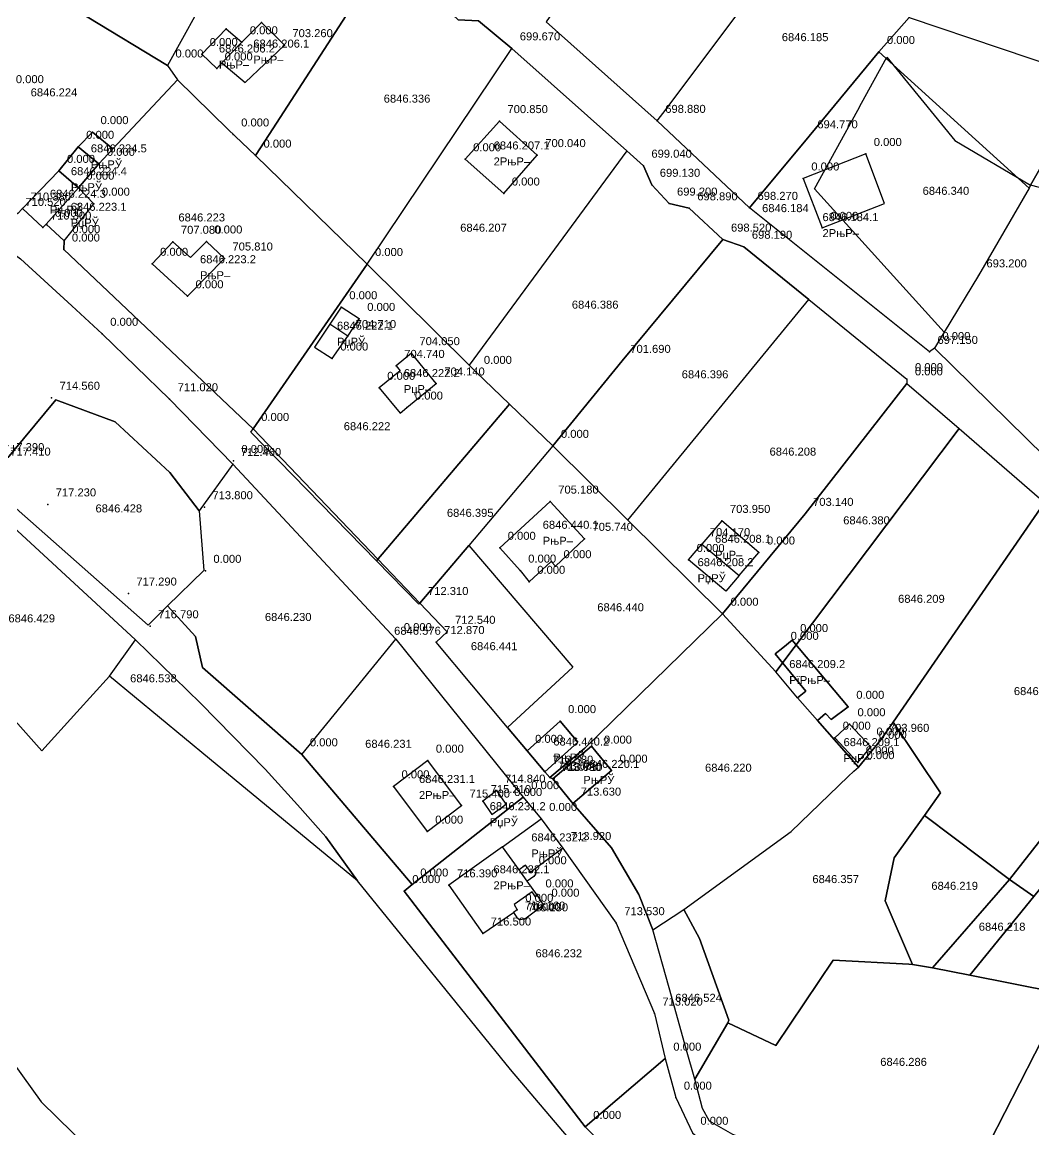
# Model space of a CAD drawing. Header units: metres. Extents: x 8504925 to 8509157, y 4588840 to 4591954.
# Drawn here: x 8507137 to 8507263.4, y 4589470.7 to 4589609.1 of the extents above; entities that cross this region are included whole.
import ezdxf

# ---------------------------------------------------------------- set-up
doc = ezdxf.new("R2010")
doc.units = ezdxf.units.M
for name, color, linetype in [('cad13', 30, 'Continuous'), ('cad140', 7, 'Continuous'), ('cad141', 7, 'Continuous'), ('cad144', 7, 'Continuous'), ('cad145', 7, 'Continuous'), ('cad146', 7, 'Continuous'), ('cad176', 7, 'Continuous'), ('cad22', 7, 'Continuous'), ('cad_cont_1', 30, 'Continuous'), ('cad_cont_2', 7, 'Continuous'), ('cad_cont_3', 7, 'Continuous'), ('points', 1, 'Continuous'), ('texts', 7, 'Continuous')]:
    doc.layers.add(name, color=color, linetype=linetype)
doc.styles.get("Standard").update_dxf_attribs({"font": 'arial.ttf'})

msp = doc.modelspace()

# ---------------------------------------------------------------- linework, layer by layer
at = {"layer": 'cad13'}
for points in [[(8507161.94, 4589604.05), (8507164.84, 4589601.6), (8507169.74, 4589606.27), (8507166.87, 4589609.1), (8507164.42, 4589606.63)], [(8507161.94, 4589604.05), (8507161.28, 4589603.36), (8507159.41, 4589605.16), (8507162.47, 4589608.29), (8507164.42, 4589606.63)], [(8507164.42, 4589606.63), (8507161.94, 4589604.05)], [(8507197.15, 4589587.73), (8507201.33, 4589592.53), (8507196.61, 4589596.78), (8507192.32, 4589592.01), (8507197.15, 4589587.73)], [(8507148.31, 4589593.31), (8507145.77, 4589595.4), (8507143.98, 4589593.57)], [(8507143.98, 4589593.57), (8507141.58, 4589590.56)], [(8507146.57, 4589591.44), (8507143.98, 4589593.57)], [(8507234.57, 4589589.61), (8507236.94, 4589583.44), (8507244.73, 4589586.5), (8507242.37, 4589592.67), (8507234.57, 4589589.61)], [(8507141.58, 4589590.56), (8507137.02, 4589585.85)], [(8507144, 4589588.46), (8507141.58, 4589590.56)], [(8507142.24, 4589581.8), (8507145.94, 4589586.46), (8507144, 4589588.46)], [(8507158.02, 4589579.75), (8507155.81, 4589581.7), (8507153.21, 4589578.95), (8507157.64, 4589574.89), (8507162.25, 4589579.61), (8507159.99, 4589581.74), (8507158.02, 4589579.75)], [(8507175.72, 4589567.11), (8507177.65, 4589569.92), (8507179.09, 4589572.06), (8507176.85, 4589573.52), (8507175.43, 4589571.4), (8507173.52, 4589568.55), (8507175.72, 4589567.11)], [(8507184.19, 4589560.28), (8507185.05, 4589560.98), (8507188.72, 4589563.99), (8507185.61, 4589567.78), (8507183.71, 4589566.19), (8507184.21, 4589565.58), (8507181.59, 4589563.45), (8507184.19, 4589560.28)], [(8507203.61, 4589541.16), (8507207.23, 4589544.58), (8507202.95, 4589549.23), (8507196.64, 4589543.46), (8507199.2, 4589540.61), (8507200.33, 4589539.21), (8507203.07, 4589541.73), (8507203.61, 4589541.16)], [(8507226.56, 4589539.99), (8507229.03, 4589542.87), (8507224.4, 4589546.82), (8507221.89, 4589543.91)], [(8507226.56, 4589539.99), (8507224.88, 4589538.04), (8507220.24, 4589541.94), (8507221.89, 4589543.91)], [(8507221.89, 4589543.91), (8507226.56, 4589539.99)], [(8507236.32, 4589521.89), (8507237.35, 4589522.76), (8507238.05, 4589521.99), (8507240.19, 4589523.59), (8507233.17, 4589531.93), (8507231.99, 4589530.96), (8507231.06, 4589530.2), (8507234.88, 4589525.54), (8507233.84, 4589524.69)], [(8507202.28, 4589515.48), (8507206.4, 4589519.19), (8507204.18, 4589521.8), (8507200.06, 4589518.09)], [(8507241.37, 4589516.64), (8507242.99, 4589518.59), (8507240.34, 4589521.41), (8507238.49, 4589519.73), (8507241.37, 4589516.64)], [(8507205.76, 4589511.49), (8507210.62, 4589515.61), (8507208.66, 4589517.99), (8507208.12, 4589518.65), (8507203.26, 4589514.58)], [(8507187.58, 4589507.99), (8507191.87, 4589511.25), (8507187.66, 4589516.86), (8507183.37, 4589513.65), (8507187.58, 4589507.99)], [(8507195.66, 4589510.14), (8507197.45, 4589511.44), (8507196.3, 4589513.11), (8507194.51, 4589511.81), (8507195.66, 4589510.14)], [(8507196.98, 4589506.09), (8507201.82, 4589509.57)], [(8507196.98, 4589506.09), (8507190.3, 4589501.28), (8507194.52, 4589495.26), (8507198.35, 4589497.88), (8507198.78, 4589497.25), (8507199.13, 4589497.03), (8507199.76, 4589497.11), (8507202.1, 4589498.86), (8507201.36, 4589500.02), (8507200.08, 4589501.8)], [(8507200.08, 4589501.8), (8507199.05, 4589503.23), (8507196.98, 4589506.09)], [(8507204.53, 4589505.94), (8507201.07, 4589503.33), (8507201.15, 4589503.04), (8507201.11, 4589502.68), (8507200.9, 4589502.39), (8507200.08, 4589501.8)]]:
    msp.add_lwpolyline(points, dxfattribs=at)
at = {"layer": 'cad140'}
for points in [[(8507155.13, 4589603.73), (8507135.05, 4589615.93)], [(8507160.61, 4589613.58), (8507155.13, 4589603.73)], [(8507137.02, 4589585.85), (8507136.38, 4589585.18), (8507122.2, 4589595.81)], [(8507166.13, 4589592.47), (8507162.72, 4589595.72)], [(8507167.84, 4589595.12), (8507166.13, 4589592.47)], [(8507171.92, 4589517.65), (8507183.66, 4589532.05)], [(8507183.66, 4589532.05), (8507199.58, 4589512.3)], [(8507197.63, 4589521), (8507188.7, 4589531.68)], [(8507200.06, 4589518.09), (8507197.63, 4589521)], [(8507199.58, 4589512.3), (8507201.82, 4589509.57)], [(8507204.53, 4589505.94), (8507211.2, 4589496.55), (8507215.96, 4589485.25), (8507217.33, 4589479.62)], [(8507207.32, 4589471.09), (8507184.72, 4589500.56), (8507185.72, 4589501.38)]]:
    msp.add_lwpolyline(points, dxfattribs=at)
at = {"layer": 'cad141'}
msp.add_lwpolyline([(8507216.32, 4589596.81), (8507217.428, 4589598.281)], dxfattribs=at)
at = {"layer": 'cad144'}
for points in [[(8507216.32, 4589596.81), (8507202.44, 4589609.19)], [(8507198.15, 4589605.87), (8507212.51, 4589593.07)], [(8507227.85, 4589585.94), (8507235.32, 4589594.88), (8507244.02, 4589605.42)], [(8507244.02, 4589605.42), (8507262.8, 4589588.42)], [(8507227.85, 4589585.94), (8507216.32, 4589596.81)], [(8507212.51, 4589593.07), (8507214.59, 4589591.21), (8507215.64, 4589588.82), (8507217.79, 4589586.47), (8507220.32, 4589585.88), (8507224.53, 4589581.97)], [(8507250.95, 4589568.42), (8507250.33, 4589567.94), (8507227.85, 4589585.94)], [(8507165.84, 4589558.31), (8507142.19, 4589580.73), (8507142.24, 4589581.8)], [(8507224.53, 4589581.97), (8507227.14, 4589581.08), (8507235.276, 4589574.472)], [(8507235.276, 4589574.472), (8507247.52, 4589564.54), (8507247.51, 4589564.01)], [(8507143.169, 4589573.694), (8507146.98, 4589570.2), (8507155.4, 4589562.02), (8507163.29, 4589553.93)], [(8507268.62, 4589553.42), (8507266.01, 4589555.4), (8507264.76, 4589554.86), (8507250.95, 4589568.42)], [(8507247.51, 4589564.01), (8507254.03, 4589558.36)], [(8507181.43, 4589542.04), (8507165.84, 4589558.31)], [(8507254.03, 4589558.36), (8507264.68, 4589549.13)], [(8507186.68, 4589536.56), (8507181.43, 4589542.04)], [(8507188.7, 4589531.68), (8507190.06, 4589532.96), (8507186.68, 4589536.56)], [(8507241.47, 4589516.05), (8507244.26, 4589519.46)], [(8507185.72, 4589501.38), (8507171.92, 4589517.65)], [(8507202.28, 4589515.48), (8507202.9, 4589514.74)], [(8507202.9, 4589514.74), (8507203.26, 4589514.58)], [(8507217.33, 4589479.62), (8507218.64, 4589474.75), (8507220.71, 4589470.36), (8507224.49, 4589467.08)], [(8507221.92, 4589456.56), (8507207.32, 4589471.09)]]:
    msp.add_lwpolyline(points, dxfattribs=at)
at = {"layer": 'cad145'}
for points in [[(8507217.428, 4589598.281), (8507226.12, 4589609.9), (8507239.75, 4589628.03)], [(8507167.84, 4589595.12), (8507182.48, 4589617.79)], [(8507180.06, 4589578.92), (8507198.15, 4589605.87)], [(8507155.13, 4589603.73), (8507156.38, 4589601.95)], [(8507156.38, 4589601.95), (8507148.31, 4589593.31)], [(8507156.38, 4589601.95), (8507162.72, 4589595.72)], [(8507270.54, 4589602.07), (8507262.97, 4589588.77)], [(8507166.13, 4589592.47), (8507180.06, 4589578.92)], [(8507262.8, 4589588.42), (8507256.45, 4589577.5), (8507252.164, 4589570.423)], [(8507262.97, 4589588.77), (8507262.8, 4589588.42)], [(8507224.53, 4589581.97), (8507211.95, 4589566.82), (8507203.29, 4589556.2)], [(8507180.06, 4589578.92), (8507165.84, 4589558.31)], [(8507180.06, 4589578.92), (8507192.82, 4589566.27)], [(8507252.164, 4589570.423), (8507250.95, 4589568.42)], [(8507192.82, 4589566.27), (8507193.66, 4589565.44), (8507197.88, 4589561.39)], [(8507224.48, 4589535.22), (8507234.79, 4589547.7), (8507247.51, 4589564.01)], [(8507197.88, 4589561.39), (8507203.29, 4589556.2)], [(8507203.29, 4589556.2), (8507192.77, 4589543.76)], [(8507203.29, 4589556.2), (8507212.666, 4589546.918)], [(8507245.78, 4589521.66), (8507264.68, 4589549.13)], [(8507212.666, 4589546.918), (8507224.48, 4589535.22)], [(8507192.77, 4589543.76), (8507186.68, 4589536.56)], [(8507224.48, 4589535.22), (8507207.28, 4589518.44), (8507202.9, 4589514.74)], [(8507231.15, 4589527.95), (8507224.48, 4589535.22)], [(8507233.84, 4589524.69), (8507231.15, 4589527.95)], [(8507236.32, 4589521.89), (8507241.47, 4589516.05)], [(8507244.26, 4589519.46), (8507245.78, 4589521.66)], [(8507185.72, 4589501.38), (8507199.58, 4589512.3)]]:
    msp.add_lwpolyline(points, dxfattribs=at)
at = {"layer": 'cad146'}
for points in [[(8507182.48, 4589617.79), (8507186.34, 4589615.19), (8507190.13, 4589610.68), (8507191.44, 4589609.45), (8507193.99, 4589609.31), (8507198.15, 4589605.87)], [(8507247.81, 4589609.71), (8507244.02, 4589605.42)], [(8507252.164, 4589570.423), (8507235.96, 4589588.33), (8507241.36, 4589598.14), (8507241.85, 4589599.03), (8507245.02, 4589604.79), (8507253.51, 4589594.36), (8507262.97, 4589588.77)], [(8507146.57, 4589591.44), (8507148.31, 4589593.31)], [(8507212.51, 4589593.07), (8507192.82, 4589566.27)], [(8507144, 4589588.46), (8507146.57, 4589591.44)], [(8507144, 4589588.46), (8507139.957, 4589583.915)], [(8507288.02, 4589582.22), (8507262.97, 4589588.77)], [(8507128.703, 4589585.429), (8507136.78, 4589579.55), (8507143.169, 4589573.694)], [(8507139.957, 4589583.915), (8507139.57, 4589583.48), (8507137.02, 4589585.85)], [(8507139.957, 4589583.915), (8507142.24, 4589581.8)], [(8507212.666, 4589546.918), (8507235.276, 4589574.472)], [(8507159.092, 4589548.07), (8507155.438, 4589552.886), (8507148.577, 4589559.188), (8507141.198, 4589561.938), (8507134.519, 4589553.895)], [(8507181.253, 4589541.832), (8507197.88, 4589561.39)], [(8507181.253, 4589541.832), (8507165.556, 4589557.898), (8507165.84, 4589558.31)], [(8507254.03, 4589558.36), (8507231.15, 4589527.95)], [(8507163.29, 4589553.93), (8507159.092, 4589548.07)], [(8507163.29, 4589553.93), (8507183.66, 4589532.05)], [(8507155.13, 4589536.191), (8507152.706, 4589533.806), (8507132.606, 4589551.549)], [(8507151.15, 4589531.95), (8507131.42, 4589550.1)], [(8507159.092, 4589548.07), (8507159.656, 4589540.636), (8507155.13, 4589536.191)], [(8507192.77, 4589543.76), (8507205.77, 4589528.53), (8507197.63, 4589521)], [(8507186.68, 4589536.56), (8507186.551, 4589536.407), (8507181.253, 4589541.832)], [(8507287.55, 4589536.75), (8507260.32, 4589502.02)], [(8507171.92, 4589517.65), (8507159.52, 4589528.51), (8507158.62, 4589532.37), (8507155.13, 4589536.191)], [(8507147.9, 4589527.424), (8507151.15, 4589531.95)], [(8507151.15, 4589531.95), (8507159.27, 4589524.06), (8507167.35, 4589515.81), (8507171.37, 4589511.32), (8507174.9, 4589507.32), (8507178.861, 4589501.838)], [(8507302.02, 4589521.37), (8507298, 4589525.9), (8507289.53, 4589532.17), (8507263.35, 4589499.89)], [(8507236.32, 4589521.89), (8507233.84, 4589524.69)], [(8507249.69, 4589510.01), (8507251.69, 4589512.83), (8507245.78, 4589521.66)], [(8507202.28, 4589515.48), (8507200.06, 4589518.09)], [(8507219.66, 4589498.26), (8507233.05, 4589508), (8507240.18, 4589514.88), (8507240.88, 4589515.56), (8507241.47, 4589516.05)], [(8507205.76, 4589511.49), (8507203.26, 4589514.58)], [(8507215.78, 4589495.7), (8507214.02, 4589500.14), (8507210.62, 4589505.95), (8507205.76, 4589511.49)], [(8507201.82, 4589509.57), (8507204.53, 4589505.94)], [(8507248.22, 4589491.37), (8507244.78, 4589499.36), (8507245.92, 4589504.72), (8507249.69, 4589510.01)], [(8507260.32, 4589502.02), (8507249.69, 4589510.01)], [(8507250.71, 4589490.96), (8507260.32, 4589502.02)], [(8507263.35, 4589499.89), (8507260.32, 4589502.02)], [(8507255.36, 4589490.05), (8507263.35, 4589499.89)], [(8507215.78, 4589495.7), (8507219.66, 4589498.26)], [(8507225.13, 4589484.11), (8507225.26, 4589484.45), (8507221.6, 4589494.65), (8507219.66, 4589498.26)], [(8507221.02, 4589477.06), (8507219.99, 4589480.67), (8507217.8, 4589488.48), (8507215.78, 4589495.7)], [(8507225.13, 4589484.11), (8507231.15, 4589481.28), (8507238.28, 4589491.92), (8507247.77, 4589491.44), (8507248.22, 4589491.37)], [(8507250.71, 4589490.96), (8507248.22, 4589491.37)], [(8507255.36, 4589490.05), (8507250.71, 4589490.96)], [(8507267.28, 4589487.66), (8507266.06, 4589487.94), (8507255.36, 4589490.05)], [(8507256.01, 4589465.56), (8507267.23, 4589487.56), (8507267.28, 4589487.66)], [(8507221.02, 4589477.06), (8507225.13, 4589484.11)], [(8507217.33, 4589479.62), (8507207.32, 4589471.09)], [(8507256.01, 4589465.56), (8507247.8, 4589468.82), (8507243.55, 4589469.62), (8507237.82, 4589469.63), (8507232.67, 4589469.15), (8507226.96, 4589469.67), (8507225.75, 4589470.15), (8507222.84, 4589471.82), (8507221.98, 4589473.39), (8507221.02, 4589477.06)]]:
    msp.add_lwpolyline(points, dxfattribs=at)
at = {"layer": 'cad176'}
for points in [[(8507247.81, 4589609.71), (8507270.54, 4589602.07)], [(8507147.9, 4589527.424), (8507143.795, 4589522.909), (8507139.424, 4589518.104), (8507124.479, 4589534.885), (8507122.221, 4589532.627), (8507119.37, 4589535.66)], [(8507085.541, 4589531.072), (8507093.283, 4589533.205), (8507126.502, 4589492.096), (8507139.369, 4589474.213), (8507169.049, 4589445.143), (8507184.143, 4589430.361), (8507203.033, 4589419.963), (8507228.455, 4589415.283)], [(8507178.861, 4589501.838), (8507160.385, 4589517.104), (8507147.9, 4589527.424)], [(8507207.791, 4589466.713), (8507205.932, 4589468.885), (8507197.979, 4589478.268), (8507178.861, 4589501.838)]]:
    msp.add_lwpolyline(points, dxfattribs=at)
at = {"layer": 'cad22'}
for points in [[(8507177.65, 4589569.92), (8507175.43, 4589571.4)], [(8507201.07, 4589503.33), (8507200.51, 4589502.91), (8507199.86, 4589503.81), (8507199.05, 4589503.23)], [(8507201.36, 4589500.02), (8507201.12, 4589499.85), (8507200.69, 4589500.46), (8507198.44, 4589498.88), (8507198.84, 4589498.22), (8507198.35, 4589497.88)]]:
    msp.add_lwpolyline(points, dxfattribs=at)
at = {"layer": 'cad_cont_1'}
for points in [[(8507164.42, 4589606.63), (8507161.94, 4589604.05), (8507161.94, 4589604.05), (8507164.84, 4589601.6), (8507169.74, 4589606.27), (8507166.87, 4589609.1), (8507164.42, 4589606.63)], [(8507164.42, 4589606.63), (8507161.94, 4589604.05), (8507161.94, 4589604.05), (8507161.28, 4589603.36), (8507159.41, 4589605.16), (8507162.47, 4589608.29), (8507164.42, 4589606.63)], [(8507197.15, 4589587.73), (8507201.33, 4589592.53), (8507196.61, 4589596.78), (8507192.32, 4589592.01), (8507197.15, 4589587.73)], [(8507146.57, 4589591.44), (8507143.98, 4589593.57), (8507143.98, 4589593.57), (8507145.77, 4589595.4), (8507148.31, 4589593.31), (8507148.31, 4589593.31), (8507146.57, 4589591.44)], [(8507144, 4589588.46), (8507141.58, 4589590.56), (8507141.58, 4589590.56), (8507143.98, 4589593.57), (8507143.98, 4589593.57), (8507146.57, 4589591.44), (8507146.57, 4589591.44), (8507144, 4589588.46)], [(8507234.57, 4589589.61), (8507236.94, 4589583.44), (8507244.73, 4589586.5), (8507242.37, 4589592.67), (8507234.57, 4589589.61)], [(8507139.957, 4589583.915), (8507139.57, 4589583.48), (8507137.02, 4589585.85), (8507137.02, 4589585.85), (8507141.58, 4589590.56), (8507141.58, 4589590.56), (8507144, 4589588.46), (8507144, 4589588.46), (8507139.957, 4589583.915)], [(8507144, 4589588.46), (8507139.957, 4589583.915), (8507139.957, 4589583.915), (8507142.24, 4589581.8), (8507142.24, 4589581.8), (8507145.94, 4589586.46), (8507144, 4589588.46)], [(8507158.02, 4589579.75), (8507155.81, 4589581.7), (8507153.21, 4589578.95), (8507157.64, 4589574.89), (8507162.25, 4589579.61), (8507159.99, 4589581.74), (8507158.02, 4589579.75)], [(8507175.72, 4589567.11), (8507177.65, 4589569.92), (8507179.09, 4589572.06), (8507176.85, 4589573.52), (8507175.43, 4589571.4), (8507173.52, 4589568.55), (8507175.72, 4589567.11)], [(8507184.19, 4589560.28), (8507185.05, 4589560.98), (8507188.72, 4589563.99), (8507185.61, 4589567.78), (8507183.71, 4589566.19), (8507184.21, 4589565.58), (8507181.59, 4589563.45), (8507184.19, 4589560.28)], [(8507203.61, 4589541.16), (8507207.23, 4589544.58), (8507202.95, 4589549.23), (8507196.64, 4589543.46), (8507199.2, 4589540.61), (8507200.33, 4589539.21), (8507203.07, 4589541.73), (8507203.61, 4589541.16)], [(8507221.89, 4589543.91), (8507226.56, 4589539.99), (8507226.56, 4589539.99), (8507229.03, 4589542.87), (8507224.4, 4589546.82), (8507221.89, 4589543.91)], [(8507221.89, 4589543.91), (8507226.56, 4589539.99), (8507226.56, 4589539.99), (8507224.88, 4589538.04), (8507220.24, 4589541.94), (8507221.89, 4589543.91)], [(8507236.32, 4589521.89), (8507233.84, 4589524.69), (8507233.84, 4589524.69), (8507234.88, 4589525.54), (8507231.06, 4589530.2), (8507231.99, 4589530.96), (8507233.17, 4589531.93), (8507240.19, 4589523.59), (8507238.05, 4589521.99), (8507237.35, 4589522.76), (8507236.32, 4589521.89)], [(8507202.28, 4589515.48), (8507200.06, 4589518.09), (8507200.06, 4589518.09), (8507204.18, 4589521.8), (8507206.4, 4589519.19), (8507202.28, 4589515.48)], [(8507241.37, 4589516.64), (8507242.99, 4589518.59), (8507240.34, 4589521.41), (8507238.49, 4589519.73), (8507241.37, 4589516.64)], [(8507205.76, 4589511.49), (8507203.26, 4589514.58), (8507203.26, 4589514.58), (8507208.12, 4589518.65), (8507208.66, 4589517.99), (8507210.62, 4589515.61), (8507205.76, 4589511.49)], [(8507187.58, 4589507.99), (8507191.87, 4589511.25), (8507187.66, 4589516.86), (8507183.37, 4589513.65), (8507187.58, 4589507.99)], [(8507195.66, 4589510.14), (8507197.45, 4589511.44), (8507196.3, 4589513.11), (8507194.51, 4589511.81), (8507195.66, 4589510.14)], [(8507200.08, 4589501.8), (8507199.05, 4589503.23), (8507196.98, 4589506.09), (8507196.98, 4589506.09), (8507201.82, 4589509.57), (8507201.82, 4589509.57), (8507204.53, 4589505.94), (8507204.53, 4589505.94), (8507201.07, 4589503.33), (8507201.15, 4589503.04), (8507201.11, 4589502.68), (8507200.9, 4589502.39), (8507200.08, 4589501.8)], [(8507200.08, 4589501.8), (8507199.05, 4589503.23), (8507196.98, 4589506.09), (8507196.98, 4589506.09), (8507190.3, 4589501.28), (8507194.52, 4589495.26), (8507198.35, 4589497.88), (8507198.78, 4589497.25), (8507199.13, 4589497.03), (8507199.76, 4589497.11), (8507202.1, 4589498.86), (8507201.36, 4589500.02), (8507200.08, 4589501.8)]]:
    msp.add_lwpolyline(points, dxfattribs=at)
at = {"layer": 'cad_cont_2'}
for points in [[(8507226.11, 4589643.21), (8507202.44, 4589609.19), (8507202.44, 4589609.19), (8507216.32, 4589596.81), (8507216.32, 4589596.81), (8507217.428, 4589598.281), (8507217.428, 4589598.281), (8507226.12, 4589609.9), (8507239.75, 4589628.03), (8507239.75, 4589628.03), (8507226.11, 4589643.21)], [(8507123.73, 4589622.04), (8507131.65, 4589627.63), (8507147.47, 4589638.68), (8507147.47, 4589638.68), (8507152.53, 4589634.66), (8507152.53, 4589634.66), (8507157.63, 4589630.4), (8507168.7, 4589626.08), (8507168.7, 4589626.08), (8507160.61, 4589613.58), (8507160.61, 4589613.58), (8507155.13, 4589603.73), (8507155.13, 4589603.73), (8507135.05, 4589615.93), (8507135.05, 4589615.93), (8507127.2, 4589620.21), (8507127.2, 4589620.21), (8507123.73, 4589622.04)], [(8507216.32, 4589596.81), (8507217.428, 4589598.281), (8507217.428, 4589598.281), (8507226.12, 4589609.9), (8507239.75, 4589628.03), (8507239.75, 4589628.03), (8507245.57, 4589616.54), (8507247.81, 4589609.71), (8507247.81, 4589609.71), (8507244.02, 4589605.42), (8507244.02, 4589605.42), (8507235.32, 4589594.88), (8507227.85, 4589585.94), (8507227.85, 4589585.94), (8507216.32, 4589596.81)], [(8507160.61, 4589613.58), (8507155.13, 4589603.73), (8507155.13, 4589603.73), (8507156.38, 4589601.95), (8507156.38, 4589601.95), (8507162.72, 4589595.72), (8507162.72, 4589595.72), (8507166.13, 4589592.47), (8507166.13, 4589592.47), (8507167.84, 4589595.12), (8507167.84, 4589595.12), (8507182.48, 4589617.79), (8507182.48, 4589617.79), (8507168.7, 4589626.08), (8507168.7, 4589626.08), (8507160.61, 4589613.58)], [(8507167.84, 4589595.12), (8507166.13, 4589592.47), (8507166.13, 4589592.47), (8507180.06, 4589578.92), (8507180.06, 4589578.92), (8507198.15, 4589605.87), (8507198.15, 4589605.87), (8507193.99, 4589609.31), (8507191.44, 4589609.45), (8507190.13, 4589610.68), (8507186.34, 4589615.19), (8507182.48, 4589617.79), (8507182.48, 4589617.79), (8507167.84, 4589595.12)], [(8507135.05, 4589615.93), (8507155.13, 4589603.73), (8507155.13, 4589603.73), (8507156.38, 4589601.95), (8507156.38, 4589601.95), (8507148.31, 4589593.31), (8507148.31, 4589593.31), (8507146.57, 4589591.44), (8507146.57, 4589591.44), (8507144, 4589588.46), (8507144, 4589588.46), (8507139.957, 4589583.915), (8507139.957, 4589583.915), (8507139.57, 4589583.48), (8507137.02, 4589585.85), (8507137.02, 4589585.85), (8507136.38, 4589585.18)], [(8507193.99, 4589609.31), (8507198.15, 4589605.87), (8507198.15, 4589605.87), (8507212.51, 4589593.07), (8507212.51, 4589593.07), (8507214.59, 4589591.21), (8507215.64, 4589588.82), (8507217.79, 4589586.47), (8507220.32, 4589585.88), (8507224.53, 4589581.97), (8507224.53, 4589581.97), (8507227.14, 4589581.08), (8507235.276, 4589574.472), (8507235.276, 4589574.472), (8507247.52, 4589564.54), (8507247.51, 4589564.01), (8507247.51, 4589564.01), (8507254.03, 4589558.36), (8507254.03, 4589558.36), (8507264.68, 4589549.13)], [(8507328.16, 4589520.54), (8507309.87, 4589522.62), (8507309.87, 4589522.62), (8507308.891, 4589523.581), (8507308.891, 4589523.581), (8507297.2, 4589535.06), (8507295.75, 4589537.87), (8507295.75, 4589537.87), (8507277.69, 4589548.71), (8507277.69, 4589548.71), (8507268.62, 4589553.42), (8507268.62, 4589553.42), (8507266.01, 4589555.4), (8507264.76, 4589554.86), (8507250.95, 4589568.42), (8507250.95, 4589568.42), (8507250.33, 4589567.94), (8507227.85, 4589585.94), (8507227.85, 4589585.94), (8507216.32, 4589596.81), (8507216.32, 4589596.81), (8507202.44, 4589609.19)], [(8507227.85, 4589585.94), (8507235.32, 4589594.88), (8507244.02, 4589605.42), (8507244.02, 4589605.42), (8507247.81, 4589609.71), (8507247.81, 4589609.71), (8507270.54, 4589602.07), (8507270.54, 4589602.07), (8507262.97, 4589588.77), (8507262.97, 4589588.77), (8507262.8, 4589588.42), (8507262.8, 4589588.42), (8507256.45, 4589577.5), (8507252.164, 4589570.423), (8507252.164, 4589570.423), (8507250.95, 4589568.42), (8507250.95, 4589568.42), (8507250.33, 4589567.94), (8507227.85, 4589585.94)], [(8507180.06, 4589578.92), (8507198.15, 4589605.87), (8507198.15, 4589605.87), (8507212.51, 4589593.07), (8507212.51, 4589593.07), (8507192.82, 4589566.27), (8507192.82, 4589566.27), (8507180.06, 4589578.92)], [(8507262.8, 4589588.42), (8507256.45, 4589577.5), (8507252.164, 4589570.423), (8507252.164, 4589570.423), (8507235.96, 4589588.33), (8507241.36, 4589598.14), (8507241.85, 4589599.03), (8507245.02, 4589604.79), (8507253.51, 4589594.36), (8507262.97, 4589588.77), (8507262.97, 4589588.77), (8507262.8, 4589588.42)], [(8507288.02, 4589582.22), (8507262.97, 4589588.77), (8507262.97, 4589588.77), (8507270.54, 4589602.07), (8507270.54, 4589602.07), (8507275.73, 4589604.15), (8507297.1, 4589596.85), (8507297.1, 4589596.85), (8507288.02, 4589582.22)], [(8507144, 4589588.46), (8507139.957, 4589583.915), (8507139.957, 4589583.915), (8507142.24, 4589581.8), (8507142.24, 4589581.8), (8507142.19, 4589580.73), (8507165.84, 4589558.31), (8507165.84, 4589558.31), (8507180.06, 4589578.92), (8507180.06, 4589578.92), (8507166.13, 4589592.47), (8507166.13, 4589592.47), (8507162.72, 4589595.72), (8507162.72, 4589595.72), (8507156.38, 4589601.95), (8507156.38, 4589601.95), (8507148.31, 4589593.31), (8507148.31, 4589593.31), (8507146.57, 4589591.44), (8507146.57, 4589591.44), (8507144, 4589588.46)], [(8507212.51, 4589593.07), (8507192.82, 4589566.27), (8507192.82, 4589566.27), (8507193.66, 4589565.44), (8507197.88, 4589561.39), (8507197.88, 4589561.39), (8507203.29, 4589556.2), (8507203.29, 4589556.2), (8507211.95, 4589566.82), (8507224.53, 4589581.97), (8507224.53, 4589581.97), (8507220.32, 4589585.88), (8507217.79, 4589586.47), (8507215.64, 4589588.82), (8507214.59, 4589591.21), (8507212.51, 4589593.07)], [(8507252.164, 4589570.423), (8507250.95, 4589568.42), (8507250.95, 4589568.42), (8507264.76, 4589554.86), (8507266.01, 4589555.4), (8507268.62, 4589553.42), (8507268.62, 4589553.42), (8507284.69, 4589573.09), (8507287.4, 4589581.02), (8507287.4, 4589581.02), (8507288.02, 4589582.22), (8507288.02, 4589582.22), (8507262.97, 4589588.77), (8507262.97, 4589588.77), (8507262.8, 4589588.42), (8507262.8, 4589588.42), (8507256.45, 4589577.5), (8507252.164, 4589570.423)], [(8507225.75, 4589470.15), (8507222.84, 4589471.82), (8507221.98, 4589473.39), (8507221.02, 4589477.06), (8507221.02, 4589477.06), (8507219.99, 4589480.67), (8507217.8, 4589488.48), (8507215.78, 4589495.7), (8507215.78, 4589495.7), (8507214.02, 4589500.14), (8507210.62, 4589505.95), (8507205.76, 4589511.49), (8507205.76, 4589511.49), (8507203.26, 4589514.58), (8507203.26, 4589514.58), (8507202.9, 4589514.74), (8507202.9, 4589514.74), (8507202.28, 4589515.48), (8507202.28, 4589515.48), (8507200.06, 4589518.09), (8507200.06, 4589518.09), (8507197.63, 4589521), (8507197.63, 4589521), (8507188.7, 4589531.68), (8507188.7, 4589531.68), (8507190.06, 4589532.96), (8507186.68, 4589536.56), (8507186.68, 4589536.56), (8507186.551, 4589536.407), (8507181.253, 4589541.832), (8507181.253, 4589541.832), (8507165.556, 4589557.898), (8507165.84, 4589558.31), (8507165.84, 4589558.31), (8507142.19, 4589580.73), (8507142.24, 4589581.8), (8507142.24, 4589581.8), (8507139.957, 4589583.915), (8507139.957, 4589583.915), (8507139.57, 4589583.48), (8507137.02, 4589585.85), (8507137.02, 4589585.85), (8507136.38, 4589585.18)], [(8507224.53, 4589581.97), (8507211.95, 4589566.82), (8507203.29, 4589556.2), (8507203.29, 4589556.2), (8507212.666, 4589546.918), (8507212.666, 4589546.918), (8507235.276, 4589574.472), (8507235.276, 4589574.472), (8507227.14, 4589581.08), (8507224.53, 4589581.97)], [(8507136.78, 4589579.55), (8507143.169, 4589573.694), (8507143.169, 4589573.694), (8507146.98, 4589570.2), (8507155.4, 4589562.02), (8507163.29, 4589553.93), (8507163.29, 4589553.93), (8507159.092, 4589548.07), (8507159.092, 4589548.07), (8507155.438, 4589552.886), (8507148.577, 4589559.188), (8507141.198, 4589561.938), (8507134.519, 4589553.895)], [(8507136.78, 4589579.55), (8507143.169, 4589573.694), (8507143.169, 4589573.694), (8507146.98, 4589570.2), (8507155.4, 4589562.02), (8507163.29, 4589553.93), (8507163.29, 4589553.93), (8507183.66, 4589532.05), (8507183.66, 4589532.05), (8507199.58, 4589512.3), (8507199.58, 4589512.3), (8507201.82, 4589509.57), (8507201.82, 4589509.57), (8507204.53, 4589505.94), (8507204.53, 4589505.94), (8507211.2, 4589496.55), (8507215.96, 4589485.25), (8507217.33, 4589479.62), (8507217.33, 4589479.62), (8507218.64, 4589474.75), (8507220.71, 4589470.36)], [(8507181.253, 4589541.832), (8507165.556, 4589557.898), (8507165.84, 4589558.31), (8507165.84, 4589558.31), (8507180.06, 4589578.92), (8507180.06, 4589578.92), (8507192.82, 4589566.27), (8507192.82, 4589566.27), (8507193.66, 4589565.44), (8507197.88, 4589561.39), (8507197.88, 4589561.39), (8507181.253, 4589541.832)], [(8507212.666, 4589546.918), (8507235.276, 4589574.472), (8507235.276, 4589574.472), (8507247.52, 4589564.54), (8507247.51, 4589564.01), (8507247.51, 4589564.01), (8507234.79, 4589547.7), (8507224.48, 4589535.22), (8507224.48, 4589535.22), (8507212.666, 4589546.918)], [(8507224.48, 4589535.22), (8507234.79, 4589547.7), (8507247.51, 4589564.01), (8507247.51, 4589564.01), (8507254.03, 4589558.36), (8507254.03, 4589558.36), (8507231.15, 4589527.95), (8507231.15, 4589527.95), (8507224.48, 4589535.22)], [(8507155.13, 4589536.191), (8507152.706, 4589533.806), (8507132.606, 4589551.549), (8507132.606, 4589551.549), (8507134.047, 4589553.331), (8507134.519, 4589553.895), (8507134.519, 4589553.895), (8507141.198, 4589561.938), (8507148.577, 4589559.188), (8507155.438, 4589552.886), (8507159.092, 4589548.07), (8507159.092, 4589548.07), (8507159.656, 4589540.636), (8507155.13, 4589536.191)], [(8507181.253, 4589541.832), (8507197.88, 4589561.39), (8507197.88, 4589561.39), (8507203.29, 4589556.2), (8507203.29, 4589556.2), (8507192.77, 4589543.76), (8507192.77, 4589543.76), (8507186.68, 4589536.56), (8507186.68, 4589536.56), (8507186.551, 4589536.407), (8507181.253, 4589541.832)], [(8507233.84, 4589524.69), (8507231.15, 4589527.95), (8507231.15, 4589527.95), (8507254.03, 4589558.36), (8507254.03, 4589558.36), (8507264.68, 4589549.13), (8507264.68, 4589549.13), (8507245.78, 4589521.66), (8507245.78, 4589521.66), (8507244.26, 4589519.46), (8507244.26, 4589519.46), (8507241.47, 4589516.05), (8507241.47, 4589516.05), (8507236.32, 4589521.89), (8507236.32, 4589521.89), (8507233.84, 4589524.69)], [(8507192.77, 4589543.76), (8507205.77, 4589528.53), (8507197.63, 4589521), (8507197.63, 4589521), (8507200.06, 4589518.09), (8507200.06, 4589518.09), (8507202.28, 4589515.48), (8507202.28, 4589515.48), (8507202.9, 4589514.74), (8507202.9, 4589514.74), (8507207.28, 4589518.44), (8507224.48, 4589535.22), (8507224.48, 4589535.22), (8507212.666, 4589546.918), (8507212.666, 4589546.918), (8507203.29, 4589556.2), (8507203.29, 4589556.2), (8507192.77, 4589543.76)], [(8507159.092, 4589548.07), (8507159.656, 4589540.636), (8507155.13, 4589536.191), (8507155.13, 4589536.191), (8507158.62, 4589532.37), (8507159.52, 4589528.51), (8507171.92, 4589517.65), (8507171.92, 4589517.65), (8507183.66, 4589532.05), (8507183.66, 4589532.05), (8507163.29, 4589553.93), (8507163.29, 4589553.93), (8507159.092, 4589548.07)], [(8507132.606, 4589551.549), (8507152.706, 4589533.806), (8507155.13, 4589536.191), (8507155.13, 4589536.191), (8507158.62, 4589532.37), (8507159.52, 4589528.51), (8507171.92, 4589517.65), (8507171.92, 4589517.65), (8507185.72, 4589501.38), (8507185.72, 4589501.38), (8507184.72, 4589500.56), (8507207.32, 4589471.09), (8507207.32, 4589471.09), (8507221.92, 4589456.56)], [(8507131.42, 4589550.1), (8507124.77, 4589542.15), (8507119.37, 4589535.66), (8507119.37, 4589535.66), (8507122.221, 4589532.627), (8507124.479, 4589534.885), (8507139.424, 4589518.104), (8507143.795, 4589522.909), (8507147.9, 4589527.424), (8507147.9, 4589527.424), (8507151.15, 4589531.95), (8507151.15, 4589531.95), (8507131.42, 4589550.1)], [(8507151.15, 4589531.95), (8507131.42, 4589550.1)], [(8507245.78, 4589521.66), (8507264.68, 4589549.13), (8507264.68, 4589549.13), (8507287.55, 4589536.75), (8507287.55, 4589536.75), (8507260.32, 4589502.02), (8507260.32, 4589502.02), (8507249.69, 4589510.01), (8507249.69, 4589510.01), (8507251.69, 4589512.83), (8507245.78, 4589521.66)], [(8507188.7, 4589531.68), (8507190.06, 4589532.96), (8507186.68, 4589536.56), (8507186.68, 4589536.56), (8507192.77, 4589543.76), (8507192.77, 4589543.76), (8507205.77, 4589528.53), (8507197.63, 4589521), (8507197.63, 4589521), (8507188.7, 4589531.68)], [(8507263.35, 4589499.89), (8507260.32, 4589502.02), (8507260.32, 4589502.02), (8507287.55, 4589536.75), (8507287.55, 4589536.75), (8507296.57, 4589530.71), (8507302.02, 4589521.37), (8507302.02, 4589521.37), (8507298, 4589525.9), (8507289.53, 4589532.17), (8507263.35, 4589499.89)], [(8507202.9, 4589514.74), (8507203.26, 4589514.58), (8507203.26, 4589514.58), (8507205.76, 4589511.49), (8507205.76, 4589511.49), (8507210.62, 4589505.95), (8507214.02, 4589500.14), (8507215.78, 4589495.7), (8507215.78, 4589495.7), (8507219.66, 4589498.26), (8507219.66, 4589498.26), (8507233.05, 4589508), (8507240.18, 4589514.88), (8507240.88, 4589515.56), (8507241.47, 4589516.05), (8507241.47, 4589516.05), (8507236.32, 4589521.89), (8507236.32, 4589521.89), (8507233.84, 4589524.69), (8507233.84, 4589524.69), (8507231.15, 4589527.95), (8507231.15, 4589527.95), (8507224.48, 4589535.22), (8507224.48, 4589535.22), (8507207.28, 4589518.44), (8507202.9, 4589514.74)], [(8507147.9, 4589527.424), (8507151.15, 4589531.95), (8507151.15, 4589531.95), (8507159.27, 4589524.06), (8507167.35, 4589515.81), (8507171.37, 4589511.32), (8507174.9, 4589507.32), (8507178.861, 4589501.838), (8507178.861, 4589501.838), (8507160.385, 4589517.104), (8507147.9, 4589527.424)], [(8507205.932, 4589468.885), (8507197.979, 4589478.268), (8507178.861, 4589501.838), (8507178.861, 4589501.838), (8507174.9, 4589507.32), (8507171.37, 4589511.32), (8507167.35, 4589515.81), (8507159.27, 4589524.06), (8507151.15, 4589531.95)], [(8507171.92, 4589517.65), (8507183.66, 4589532.05), (8507183.66, 4589532.05), (8507199.58, 4589512.3), (8507199.58, 4589512.3), (8507185.72, 4589501.38), (8507185.72, 4589501.38), (8507171.92, 4589517.65)], [(8507255.36, 4589490.05), (8507263.35, 4589499.89), (8507263.35, 4589499.89), (8507289.53, 4589532.17), (8507298, 4589525.9), (8507302.02, 4589521.37), (8507302.02, 4589521.37), (8507302.54, 4589520.52), (8507302.54, 4589520.52), (8507299.515, 4589511.352), (8507299.515, 4589511.352), (8507295.152, 4589505.402), (8507281.33, 4589486.55), (8507281.33, 4589486.55), (8507286.64, 4589483.28), (8507286.64, 4589483.28), (8507283.52, 4589480.93), (8507283.52, 4589480.93), (8507267.86, 4589487.55), (8507267.28, 4589487.66), (8507267.28, 4589487.66), (8507266.06, 4589487.94), (8507255.36, 4589490.05)], [(8507225.13, 4589484.11), (8507225.26, 4589484.45), (8507221.6, 4589494.65), (8507219.66, 4589498.26), (8507219.66, 4589498.26), (8507233.05, 4589508), (8507240.18, 4589514.88), (8507240.88, 4589515.56), (8507241.47, 4589516.05), (8507241.47, 4589516.05), (8507244.26, 4589519.46), (8507244.26, 4589519.46), (8507245.78, 4589521.66), (8507245.78, 4589521.66), (8507251.69, 4589512.83), (8507249.69, 4589510.01), (8507249.69, 4589510.01), (8507245.92, 4589504.72), (8507244.78, 4589499.36), (8507248.22, 4589491.37), (8507248.22, 4589491.37), (8507247.77, 4589491.44), (8507238.28, 4589491.92), (8507231.15, 4589481.28), (8507225.13, 4589484.11)], [(8507207.32, 4589471.09), (8507184.72, 4589500.56), (8507185.72, 4589501.38), (8507185.72, 4589501.38), (8507199.58, 4589512.3), (8507199.58, 4589512.3), (8507201.82, 4589509.57), (8507201.82, 4589509.57), (8507204.53, 4589505.94), (8507204.53, 4589505.94), (8507211.2, 4589496.55), (8507215.96, 4589485.25), (8507217.33, 4589479.62), (8507217.33, 4589479.62), (8507207.32, 4589471.09)], [(8507248.22, 4589491.37), (8507244.78, 4589499.36), (8507245.92, 4589504.72), (8507249.69, 4589510.01), (8507249.69, 4589510.01), (8507260.32, 4589502.02), (8507260.32, 4589502.02), (8507250.71, 4589490.96), (8507250.71, 4589490.96), (8507248.22, 4589491.37)], [(8507250.71, 4589490.96), (8507260.32, 4589502.02), (8507260.32, 4589502.02), (8507263.35, 4589499.89), (8507263.35, 4589499.89), (8507255.36, 4589490.05), (8507255.36, 4589490.05), (8507250.71, 4589490.96)], [(8507215.78, 4589495.7), (8507219.66, 4589498.26), (8507219.66, 4589498.26), (8507221.6, 4589494.65), (8507225.26, 4589484.45), (8507225.13, 4589484.11), (8507225.13, 4589484.11), (8507221.02, 4589477.06), (8507221.02, 4589477.06), (8507219.99, 4589480.67), (8507217.8, 4589488.48), (8507215.78, 4589495.7)], [(8507126.502, 4589492.096), (8507139.369, 4589474.213), (8507169.049, 4589445.143)], [(8507221.02, 4589477.06), (8507225.13, 4589484.11), (8507225.13, 4589484.11), (8507231.15, 4589481.28), (8507238.28, 4589491.92), (8507247.77, 4589491.44), (8507248.22, 4589491.37), (8507248.22, 4589491.37), (8507250.71, 4589490.96), (8507250.71, 4589490.96), (8507255.36, 4589490.05), (8507255.36, 4589490.05), (8507266.06, 4589487.94), (8507267.28, 4589487.66), (8507267.28, 4589487.66), (8507267.23, 4589487.56), (8507256.01, 4589465.56)], [(8507256.01, 4589465.56), (8507267.23, 4589487.56), (8507267.28, 4589487.66), (8507267.28, 4589487.66), (8507267.86, 4589487.55), (8507283.52, 4589480.93), (8507283.52, 4589480.93), (8507287.6, 4589475.5), (8507285.14, 4589472.62), (8507294.01, 4589461.52), (8507294.01, 4589461.52), (8507293.74, 4589461.35), (8507275.57, 4589449.53), (8507275.57, 4589449.53), (8507271.27, 4589455.39), (8507263.1, 4589461.41), (8507256.01, 4589465.56)], [(8507221.92, 4589456.56), (8507207.32, 4589471.09), (8507207.32, 4589471.09), (8507217.33, 4589479.62), (8507217.33, 4589479.62), (8507218.64, 4589474.75), (8507220.71, 4589470.36), (8507224.49, 4589467.08), (8507224.49, 4589467.08), (8507227.34, 4589465.35), (8507227.34, 4589465.35), (8507226.81, 4589464.33), (8507226.81, 4589464.33), (8507222.99, 4589457.03), (8507222.99, 4589457.03), (8507221.92, 4589456.56)], [(8507225.75, 4589470.15), (8507222.84, 4589471.82), (8507221.98, 4589473.39), (8507221.02, 4589477.06)]]:
    msp.add_lwpolyline(points, dxfattribs=at)
at = {"layer": 'cad_cont_3'}
for points in [[(8507247.81, 4589609.71), (8507270.54, 4589602.07), (8507270.54, 4589602.07), (8507275.73, 4589604.15), (8507297.1, 4589596.85), (8507297.1, 4589596.85), (8507321.89, 4589592.83), (8507333.19, 4589592.03)], [(8507126.502, 4589492.096), (8507139.369, 4589474.213), (8507169.049, 4589445.143), (8507184.143, 4589430.361), (8507203.033, 4589419.963), (8507228.455, 4589415.283), (8507228.455, 4589415.283), (8507226.504, 4589417.944), (8507226.504, 4589417.944), (8507197.51, 4589457.486), (8507202.619, 4589461.611), (8507205.588, 4589464.54), (8507207.791, 4589466.713), (8507207.791, 4589466.713), (8507205.932, 4589468.885), (8507197.979, 4589478.268), (8507178.861, 4589501.838), (8507178.861, 4589501.838), (8507160.385, 4589517.104), (8507147.9, 4589527.424), (8507147.9, 4589527.424), (8507143.795, 4589522.909), (8507139.424, 4589518.104), (8507124.479, 4589534.885)]]:
    msp.add_lwpolyline(points, dxfattribs=at)
at = {"layer": 'points'}
for p in [(8507166.87, 4589609.1), (8507162.47, 4589608.29), (8507164.42, 4589606.63), (8507169.74, 4589606.27), (8507198.15, 4589605.87), (8507159.41, 4589605.16), (8507244.02, 4589605.42), (8507155.13, 4589603.73), (8507161.28, 4589603.36), (8507196.61, 4589596.78), (8507216.32, 4589596.81), (8507145.77, 4589595.4), (8507163.34, 4589595.11), (8507235.32, 4589594.88), (8507143.98, 4589593.57), (8507166.13, 4589592.47), (8507192.32, 4589592.01), (8507201.33, 4589592.53), (8507242.37, 4589592.67), (8507141.58, 4589590.56), (8507146.57, 4589591.44), (8507214.59, 4589591.21), (8507234.57, 4589589.61), (8507144, 4589588.46), (8507215.64, 4589588.82), (8507262.8, 4589588.42), (8507145.94, 4589586.46), (8507197.15, 4589587.73), (8507217.79, 4589586.47), (8507137.02, 4589585.85), (8507220.32, 4589585.88), (8507227.85, 4589585.94), (8507140.06, 4589583.82), (8507139.57, 4589583.48), (8507236.94, 4589583.44), (8507142.24, 4589581.8), (8507155.81, 4589581.7), (8507159.99, 4589581.74), (8507224.53, 4589581.97), (8507227.14, 4589581.08), (8507142.19, 4589580.73), (8507162.25, 4589579.61), (8507153.21, 4589578.95), (8507180.06, 4589578.92), (8507256.45, 4589577.5), (8507157.64, 4589574.89), (8507176.85, 4589573.52), (8507179.09, 4589572.06), (8507146.98, 4589570.2), (8507177.65, 4589569.92), (8507250.95, 4589568.42), (8507175.72, 4589567.11), (8507185.61, 4589567.78), (8507250.33, 4589567.94), (8507183.71, 4589566.19), (8507211.95, 4589566.82), (8507193.66, 4589565.44), (8507247.52, 4589564.54), (8507181.59, 4589563.45), (8507188.72, 4589563.99), (8507247.51, 4589564.01), (8507140.65, 4589562.21), (8507155.4, 4589562.02), (8507185.05, 4589560.98), (8507165.84, 4589558.31), (8507203.29, 4589556.2), (8507163.29, 4589553.93), (8507163.37, 4589554.31), (8507202.95, 4589549.23), (8507140.17, 4589548.88), (8507159.75, 4589548.53), (8507234.79, 4589547.7), (8507224.4, 4589546.82), (8507207.23, 4589544.58), (8507221.89, 4589543.91), (8507196.64, 4589543.46), (8507229.03, 4589542.87), (8507203.61, 4589541.16), (8507220.24, 4589541.94), (8507159.87, 4589540.58), (8507199.2, 4589540.61), (8507200.33, 4589539.21), (8507150.25, 4589537.74), (8507186.68, 4589536.56), (8507224.48, 4589535.22), (8507152.98, 4589533.65), (8507190.06, 4589532.96), (8507183.66, 4589532.05), (8507188.7, 4589531.68), (8507233.17, 4589531.93), (8507231.99, 4589530.96), (8507240.19, 4589523.59), (8507204.18, 4589521.8), (8507240.34, 4589521.41), (8507238.49, 4589519.73), (8507242.71, 4589519), (8507242.99, 4589518.59), (8507244.26, 4589519.46), (8507171.92, 4589517.65), (8507200.06, 4589518.09), (8507208.66, 4589517.99), (8507187.66, 4589516.86), (8507241.37, 4589516.64), (8507241.47, 4589516.05), (8507202.28, 4589515.48), (8507202.9, 4589514.74), (8507203.26, 4589514.58), (8507203.43, 4589514.58), (8507210.62, 4589515.61), (8507183.37, 4589513.65), (8507196.3, 4589513.11), (8507194.51, 4589511.81), (8507199.58, 4589512.3), (8507191.87, 4589511.25), (8507197.45, 4589511.44), (8507205.76, 4589511.49), (8507201.82, 4589509.57), (8507187.58, 4589507.99), (8507204.53, 4589505.94), (8507200.51, 4589502.91), (8507185.72, 4589501.38), (8507190.3, 4589501.28), (8507184.72, 4589500.56), (8507201.36, 4589500.02), (8507198.84, 4589498.22), (8507202.1, 4589498.86), (8507198.78, 4589497.25), (8507199.13, 4589497.03), (8507199.76, 4589497.11), (8507211.2, 4589496.55), (8507194.52, 4589495.26), (8507215.96, 4589485.25), (8507217.33, 4589479.62), (8507218.64, 4589474.75), (8507207.32, 4589471.09)]:
    msp.add_point(p, dxfattribs=at)

# ---------------------------------------------------------------- texts
at = {"layer": 'cad_cont_1'}
for s, p in [('6846.206.2', (8507161.558, 4589605.353)), ('6846.206.1', (8507165.852, 4589605.967)), ('6846.224.5', (8507145.556, 4589592.872)), ('6846.207.1', (8507195.88, 4589593.238)), ('6846.224.4', (8507143.066, 4589590.022)), ('6846.224.3', (8507140.44, 4589587.2)), ('6846.223.1', (8507143.03, 4589585.571)), ('6846.184.1', (8507236.963, 4589584.283)), ('6846.223.2', (8507159.193, 4589579.019)), ('6846.222.1', (8507176.306, 4589570.713)), ('6846.222.2', (8507184.654, 4589564.794)), ('6846.440.1', (8507202.011, 4589545.836)), ('6846.208.1', (8507223.541, 4589544.086)), ('6846.208.2', (8507221.356, 4589541.163)), ('6846.209.2', (8507232.81, 4589528.429)), ('6846.440.2', (8507203.33, 4589518.75)), ('6846.209.1', (8507239.593, 4589518.677)), ('6846.220.1', (8507207.083, 4589515.953)), ('6846.231.1', (8507186.553, 4589514.067)), ('6846.231.2', (8507195.391, 4589510.672)), ('6846.232.2', (8507200.582, 4589506.77)), ('6846.232.1', (8507195.857, 4589502.784))]:
    msp.add_text(s, height=1, dxfattribs=at).set_placement(p)
at = {"layer": 'cad_cont_2'}
for s, p in [('6846.185', (8507231.88, 4589606.77)), ('6846.224', (8507138.04, 4589599.87)), ('6846.336', (8507182.15, 4589599.09)), ('6846.340', (8507249.47, 4589587.57)), ('6846.184', (8507229.42, 4589585.403)), ('6846.223', (8507156.499, 4589584.242)), ('6846.207', (8507191.703, 4589582.96)), ('6846.386', (8507205.649, 4589573.346)), ('6846.396', (8507219.38, 4589564.64)), ('6846.222', (8507177.157, 4589558.152)), ('6846.208', (8507230.35, 4589554.98)), ('6846.428', (8507146.14, 4589547.88)), ('6846.395', (8507190.04, 4589547.33)), ('6846.380', (8507239.55, 4589546.39)), ('6846.209', (8507246.411, 4589536.585)), ('6846.230', (8507167.303, 4589534.315)), ('6846.440', (8507208.83, 4589535.53)), ('6846.429', (8507135.26, 4589534.14)), ('6846.576', (8507183.449, 4589532.592)), ('6846.441', (8507193.034, 4589530.665)), ('6846.538', (8507150.466, 4589526.65)), ('6846.210', (8507260.873, 4589525.052)), ('6846.231', (8507179.828, 4589518.465)), ('6846.220', (8507222.29, 4589515.48)), ('6846.357', (8507235.7, 4589501.56)), ('6846.219', (8507250.563, 4589500.719)), ('6846.218', (8507256.49, 4589495.61)), ('6846.232', (8507201.11, 4589492.29)), ('6846.524', (8507218.569, 4589486.727)), ('6846.286', (8507244.18, 4589478.72))]:
    msp.add_text(s, height=1, dxfattribs=at).set_placement(p)
at = {"layer": 'points'}
for s, p in [('0.000', (8507165.42, 4589607.63)), ('0.000', (8507160.41, 4589606.16)), ('703.260', (8507170.74, 4589607.27)), ('699.670', (8507199.15, 4589606.87)), ('0.000', (8507245.02, 4589606.42)), ('0.000', (8507156.13, 4589604.73)), ('0.000', (8507162.28, 4589604.36)), ('0.000', (8507136.19, 4589601.52)), ('700.850', (8507197.61, 4589597.78)), ('698.880', (8507217.32, 4589597.81)), ('0.000', (8507146.77, 4589596.4)), ('0.000', (8507164.34, 4589596.11)), ('694.770', (8507236.32, 4589595.88)), ('0.000', (8507144.98, 4589594.57)), ('0.000', (8507147.57, 4589592.44)), ('0.000', (8507167.13, 4589593.47)), ('0.000', (8507193.32, 4589593.01)), ('700.040', (8507202.33, 4589593.53)), ('0.000', (8507243.37, 4589593.67)), ('0.000', (8507142.58, 4589591.56)), ('699.040', (8507215.59, 4589592.21)), ('699.130', (8507216.64, 4589589.82)), ('0.000', (8507235.57, 4589590.61)), ('0.000', (8507145, 4589589.46)), ('0.000', (8507198.15, 4589588.73)), ('710.380', (8507138.02, 4589586.85)), ('0.000', (8507146.94, 4589587.46)), ('699.200', (8507218.79, 4589587.47)), ('698.890', (8507221.32, 4589586.88)), ('698.270', (8507228.85, 4589586.94)), ('710.520', (8507137.38, 4589586.18)), ('710.300', (8507140.57, 4589584.48)), ('0.000', (8507141.06, 4589584.82)), ('0.000', (8507237.94, 4589584.44)), ('0.000', (8507143.24, 4589582.8)), ('707.080', (8507156.81, 4589582.7)), ('0.000', (8507160.99, 4589582.74)), ('698.520', (8507225.53, 4589582.97)), ('0.000', (8507143.19, 4589581.73)), ('698.190', (8507228.14, 4589582.08)), ('0.000', (8507154.21, 4589579.95)), ('705.810', (8507163.25, 4589580.61)), ('0.000', (8507181.06, 4589579.92)), ('693.200', (8507257.45, 4589578.5)), ('0.000', (8507158.64, 4589575.89)), ('0.000', (8507177.85, 4589574.52)), ('0.000', (8507180.09, 4589573.06)), ('0.000', (8507147.98, 4589571.2)), ('704.710', (8507178.65, 4589570.92)), ('704.050', (8507186.61, 4589568.78)), ('697.150', (8507251.33, 4589568.94)), ('0.000', (8507251.95, 4589569.42)), ('0.000', (8507176.72, 4589568.11)), ('701.690', (8507212.95, 4589567.82)), ('704.740', (8507184.71, 4589567.19)), ('0.000', (8507194.66, 4589566.44)), ('704.140', (8507189.72, 4589564.99)), ('0.000', (8507248.51, 4589565.01)), ('0.000', (8507248.52, 4589565.54)), ('0.000', (8507182.59, 4589564.45)), ('714.560', (8507141.65, 4589563.21)), ('711.020', (8507156.4, 4589563.02)), ('0.000', (8507186.05, 4589561.98)), ('0.000', (8507166.84, 4589559.31)), ('0.000', (8507204.29, 4589557.2)), ('717.390', (8507134.7, 4589555.54)), ('717.410', (8507135.49, 4589554.98)), ('0.000', (8507164.37, 4589555.31)), ('712.460', (8507164.29, 4589554.93)), ('717.230', (8507141.17, 4589549.88)), ('713.800', (8507160.75, 4589549.53)), ('705.180', (8507203.95, 4589550.23)), ('703.140', (8507235.79, 4589548.7)), ('703.950', (8507225.4, 4589547.82)), ('705.740', (8507208.23, 4589545.58)), ('0.000', (8507197.64, 4589544.46)), ('704.170', (8507222.89, 4589544.91)), ('0.000', (8507230.03, 4589543.87)), ('0.000', (8507221.24, 4589542.94)), ('0.000', (8507160.87, 4589541.58)), ('0.000', (8507200.2, 4589541.61)), ('0.000', (8507204.61, 4589542.16)), ('0.000', (8507201.33, 4589540.21)), ('717.290', (8507151.25, 4589538.74)), ('712.310', (8507187.68, 4589537.56)), ('0.000', (8507225.48, 4589536.22)), ('716.790', (8507153.98, 4589534.65)), ('0.000', (8507184.66, 4589533.05)), ('712.540', (8507191.06, 4589533.96)), ('0.000', (8507234.17, 4589532.93)), ('712.870', (8507189.7, 4589532.68)), ('0.000', (8507232.99, 4589531.96)), ('0.000', (8507241.19, 4589524.59)), ('0.000', (8507205.18, 4589522.8)), ('0.000', (8507241.34, 4589522.41)), ('0.000', (8507239.49, 4589520.73)), ('703.960', (8507245.26, 4589520.46)), ('0.000', (8507201.06, 4589519.09)), ('0.000', (8507209.66, 4589518.99)), ('0.000', (8507243.71, 4589520)), ('0.000', (8507243.99, 4589519.59)), ('0.000', (8507172.92, 4589518.65)), ('0.000', (8507188.66, 4589517.86)), ('0.000', (8507242.37, 4589517.64)), ('713.580', (8507203.28, 4589516.48)), ('0.000', (8507211.62, 4589516.61)), ('0.000', (8507242.47, 4589517.05)), ('713.660', (8507203.9, 4589515.74)), ('713.680', (8507204.26, 4589515.58)), ('713.710', (8507204.43, 4589515.58)), ('0.000', (8507184.37, 4589514.65)), ('714.840', (8507197.3, 4589514.11)), ('715.400', (8507192.87, 4589512.25)), ('715.210', (8507195.51, 4589512.81)), ('0.000', (8507198.45, 4589512.44)), ('0.000', (8507200.58, 4589513.3)), ('713.630', (8507206.76, 4589512.49)), ('0.000', (8507202.82, 4589510.57)), ('0.000', (8507188.58, 4589508.99)), ('713.920', (8507205.53, 4589506.94)), ('0.000', (8507201.51, 4589503.91)), ('0.000', (8507186.72, 4589502.38)), ('0.000', (8507185.72, 4589501.56)), ('716.390', (8507191.3, 4589502.28)), ('0.000', (8507202.36, 4589501.02)), ('0.000', (8507203.1, 4589499.86)), ('716.160', (8507199.78, 4589498.25)), ('0.000', (8507199.84, 4589499.22)), ('716.130', (8507200.13, 4589498.03)), ('0.000', (8507200.76, 4589498.11)), ('713.530', (8507212.2, 4589497.55)), ('716.500', (8507195.52, 4589496.26)), ('713.020', (8507216.96, 4589486.25)), ('0.000', (8507218.33, 4589480.62)), ('0.000', (8507219.64, 4589475.75)), ('0.000', (8507208.32, 4589472.09)), ('0.000', (8507221.71, 4589471.36))]:
    msp.add_text(s, height=1, dxfattribs=at).set_placement(p)
at = {"layer": 'texts'}
for s, p in [('РњР–', (8507165.852, 4589603.967)), ('РњР–', (8507161.558, 4589603.353)), ('РњРЎ', (8507145.556, 4589590.872)), ('2РњР–', (8507195.88, 4589591.238)), ('РњРЎ', (8507143.066, 4589588.022)), ('РњРЎ', (8507140.44, 4589585.2)), ('РџРЎ', (8507143.03, 4589583.571)), ('2РњР–', (8507236.963, 4589582.283)), ('РњР–', (8507159.193, 4589577.019)), ('РџРЎ', (8507176.306, 4589568.713)), ('РџР–', (8507184.654, 4589562.794)), ('РњР–', (8507202.011, 4589543.836)), ('РџР–', (8507223.541, 4589542.086)), ('РџРЎ', (8507221.356, 4589539.163)), ('РїРњР–', (8507232.81, 4589526.429)), ('РњРЎ', (8507203.33, 4589516.75)), ('РџР–', (8507239.593, 4589516.677)), ('РњРЎ', (8507207.083, 4589513.953)), ('2РњР–', (8507186.553, 4589512.067)), ('РџРЎ', (8507195.391, 4589508.672)), ('РњРЎ', (8507200.582, 4589504.77)), ('2РњР–', (8507195.857, 4589500.784))]:
    msp.add_text(s, height=1, dxfattribs=at).set_placement(p)

doc.saveas('drawing.dxf')
